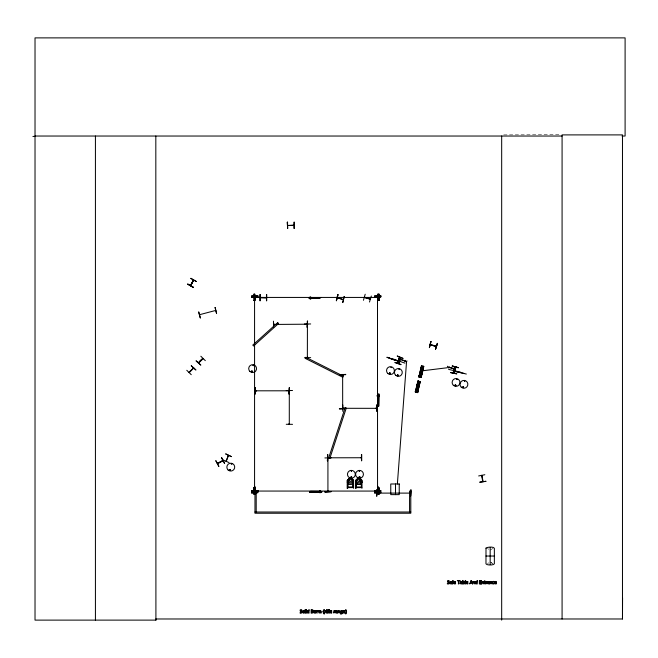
<?xml version="1.0" encoding="UTF-8"?>
<svg xmlns="http://www.w3.org/2000/svg" width="658" height="658" viewBox="0 0 658 658"><rect width="100%" height="100%" fill="white"/><g stroke="black" fill="none" stroke-linecap="round" stroke-linejoin="round"><path stroke-width="0.49" stroke-dasharray="3.29 2.47" d="M490.185 550.047L492.875 548.484M487.455 563.593L488.804 562.812M503.724 134.89L561.052 134.701M487.455 548.484L488.804 549.265M490.185 562.022L492.875 563.593M490.86 562.541L492.2 563.322"/><path stroke-width="0.99" d="M622.024 136.033L625.1 136.033L625.1 37.884L35.022 37.884L35.022 620.116L155.913 620.116L155.831 618.981L622.476 618.981L622.567 597.925M310.469 491.855L310.469 491.304L320.923 491.378L320.923 491.929L309.679 492.135M377.199 396.165L377.199 395.524M377.281 396.206L377.289 395.474M377.725 396.19L377.725 395.499M378.021 396.157L378.021 395.54M378.975 396.108L378.975 395.417M379.411 396.132L379.411 395.4M379.493 396.083L379.501 395.442M481.672 475.956L481.845 475.339M482.676 481.006L482.775 481.483M483.038 481.385L481.903 475.463M254.539 489.865C255.682 490.325 253.988 481.154 254.572 490.687M254.86 489.856L254.794 490.679M377.552 490.687L377.766 486.311L377.528 490.152M377.84 489.856L377.774 490.679M193.427 279.987L190.738 285.712L193.625 280.086M254.539 487.134L254.827 487.126M377.519 487.134L377.799 487.126M254.506 297.449L254.572 297.038M377.552 297.038L377.56 299.242L377.774 297.029M254.539 297.449L255.386 297.498M254.514 298.831L254.556 298.971M397.374 483.984L406.537 361.933M230.481 470.075C229.667 468.48 229.782 471.539 230.473 469.886M231.863 464.03L231.188 463.964L231.871 463.939M251.348 371.49C253.075 369.451 252.022 373.76 251.455 371.202M253.026 365.445C253.988 364.285 253.445 366.72 253.091 365.28M390.161 373.448C388.911 374.789 389.98 371.852 390.054 373.719M397.267 375.331C398.633 373.95 397.498 376.935 397.416 375.06M398.255 375.299C396.338 377.223 398.016 373.012 398.106 375.702M399.414 369.344C398.6 368.061 399.011 370.586 399.373 369.113M455.78 385.415C454.974 383.902 454.875 386.517 455.69 385.498M455.912 385.448C454.67 383.137 454.851 387.546 455.904 385.16M457.08 379.353L456.446 379.205L457.121 379.271M462.664 387.192C464.186 385.308 463.66 388.977 462.73 387.34M462.854 387.077C463.66 388.59 463.75 385.975 462.936 386.994M464.375 381.147C465.477 380.061 464.474 382.43 464.458 380.924M215.701 310.444L199.514 314.713M289.578 391.165L289.536 390.613M289.29 424.27L289.281 423.571L289.504 424.27M307.64 323.983L307.648 324.682L307.426 323.983M307.352 357.088L307.426 357.656M328.202 458.56L328.178 457.943M342.645 374.805L342.654 375.496L342.431 374.805M327.865 490.967L327.857 491.468M350.772 477.239C352.573 475.611 351.388 478.818 350.895 477.527M359.079 477.239C360.206 475.956 359.704 478.522 359.145 477.338M289.536 424.139L289.504 423.637M342.399 374.937L342.686 375.373M217.313 463.429L222.856 460.468M417.92 381.031L415.272 392.086L417.633 392.629L420.232 381.566L417.871 381.023M415.437 392.119L418.027 381.064M418.965 376.976L421.581 365.922M415.593 392.16L418.175 381.097M419.138 377.018L421.737 365.963M415.683 392.176L418.315 381.13M419.269 377.05L421.827 365.98M415.807 392.209L418.422 381.155M419.376 377.075L421.992 366.021L419.541 377.116M415.996 392.25L418.537 381.179M419.697 377.141L420.314 377.289M416.925 392.464L419.516 381.401M423.061 366.259L420.478 377.322L423.217 366.3M417.073 392.497L419.911 381.492M420.651 377.363L423.333 366.325M420.865 377.412L423.456 366.358M417.476 392.587L419.96 381.5M423.62 366.391L421.03 377.453L423.727 366.416M417.493 392.596L420.182 381.558M447.662 366.218L447.3 367.748L420.372 371.038L422.42 371.515M448.666 368.069L449.027 366.539M453.099 372.971L454.563 366.851M453.436 373.045L454.875 366.925M454.045 371.153L464.096 373.44M454.11 370.265L454.793 369.78M455.566 367.09L454.119 373.209L455.64 367.106M454.456 373.283L455.895 367.164M458.272 367.723L452.235 365.947L458.281 367.707M466.358 374.048L454.061 371.087M378.835 394.134L378.556 394.816M337.825 294.611L336.394 300.739L337.801 294.603M336.345 300.731L338.097 294.685M343.131 299.596L337.439 297.589M344.257 296.47L342.769 302.581L344.175 296.445M363.446 300.278L365.198 294.241M369.5 302.022L371.326 296.01M430.842 341.494L429.411 347.621L430.817 341.486M429.361 347.613L431.064 341.551M435.736 346.322L436.353 346.24L430.447 344.504M437.529 343.418L435.448 349.365L437.504 343.41M435.489 349.382L437.208 343.328M190.45 285.482L193.394 280.045M302.071 612.524C297.745 608.584 304.687 610.994 300.591 609.777A1.061 1.061 0 0 0 300.097 610.122C299.661 612.359 304.012 612.121 299.892 612.894L301.265 613.133L302.071 612.524A0.995 0.995 0 0 0 302.112 611.858M449.422 583.391C445.096 579.443 452.038 581.861 447.942 580.644A1.061 1.061 0 0 0 447.448 580.989C447.012 583.227 451.363 582.98 447.243 583.753L448.616 583.991L449.422 583.391A0.995 0.995 0 0 0 449.463 582.725M193.518 368.184C180.144 381.558 202.722 359.054 189.315 371.951M387.052 357.302L394.422 359.975M389.191 358.051L398.987 361.267L398.419 361.036M394.973 362.632L400.911 364.696M397.399 363.117L399.48 357.187L397.424 363.126M399.735 357.269L397.646 363.2L399.817 357.302M398.32 361.332L399.011 361.217M398.386 363.463L400.483 357.541M398.468 363.496L400.558 357.565M405.089 361.842L405.608 360.362M406.405 362.303L406.932 360.823M254.794 299.028L254.794 297.235M375.899 297.186L377.84 297.482L377.495 297.186L377.552 490.276L377.552 486.731M251.578 371.268C251.924 372.954 252.787 370.421 251.677 371.211M229.576 469.705C230.012 472.238 231.443 468.208 229.56 469.861M391.502 367.583L390.893 367.254L391.428 367.633M350.04 478.605L349.373 480.398L350.04 482.092L351.43 481.302L350.73 478.605M358.429 478.605L357.755 480.398L358.429 482.092L359.811 481.302L359.112 478.605M223.218 460.057L228.992 462.558M226.048 461.168L228.433 455.418L226.278 461.242M320.043 297.794L320.726 297.523M342.678 408.454L342.645 374.863L342.654 375.438M193.6 280.176L190.664 285.638M196.298 281.517L190.902 278.276M293.937 225.423L287.628 225.529L293.887 225.447M307.237 324.41L306.661 324.131M327.717 457.516L328.326 457.754M376.935 492.891L377.634 493.105M192.958 368.398L193.296 368.019M198.601 362.714L203.092 358.676M199.144 362.566C196.939 363.504 203.766 356.768 202.754 358.955M389.511 373.201L389.602 373.793M351.084 476.943C350.969 478.646 352.425 476.482 351.199 476.918M274.131 324.123L273.58 324.443L307.228 324.197L306.603 324.419M255.427 390.811L289.035 390.803L288.401 391.033M343.402 408.322L342.966 408.33M343.501 408.305L342.859 408.297L376.376 408.33M327.849 457.804L361.382 457.738M410.608 493.105L377.001 493.105M260.231 297.49L266.408 297.811M266.301 297.77L260.231 297.811M399.357 360.707L398.756 360.494M364.359 297.153L370.405 298.897M430.307 344.496L430.916 344.669M191.264 365.807L195.936 370.026L191.297 365.774M196.142 360.929L200.838 365.124L196.166 360.905M200.838 356.233L205.312 360.65M198.675 362.994L203.092 358.61M191.264 374.698L186.782 370.281M349.332 478.292L347.235 480.381L347.185 488.425L347.687 488.425L347.687 487.611L353.157 487.611L353.609 488.244L353.56 480.34L351.462 478.292L349.332 478.292L348.329 481.936L349.711 483.153L351.092 483.153L352.449 481.936L352.449 480.398L351.43 478.382L349.365 478.382L347.301 480.398M347.235 482.388L349.332 484.477L351.462 484.436L353.56 482.388M361.489 481.245L361.99 481.245L361.99 488.244L361.538 487.611L356.077 487.611L356.077 488.425L355.575 488.425L355.616 480.34L357.713 478.292L359.844 478.292L361.941 480.34L361.941 482.429L359.844 484.477L357.713 484.436L355.616 482.429L357.746 484.387M359.844 484.477L361.941 482.388M342.423 407.837L342.431 408.47M327.931 458.56L327.923 457.927M390.104 373.974C390.836 371.663 388.064 374.131 389.947 373.999M351.216 470.741L351.471 471.375L351.306 470.733M222.881 460.781L217.444 463.684L222.996 460.641M343.188 299.571L337.34 297.926M370.257 299.11L364.359 297.383M436.238 346.486L430.357 344.808M307.64 357.656L307.664 357.039M289.29 390.597L289.29 424.204L289.281 423.637M215.882 460.756L218.843 466.3M224.394 463.339L221.507 457.746M254.86 297.441L255.378 297.153M254.901 490.852L257.459 491.065L254.909 491.074M359.786 477.733L359.358 477.79M257.155 297.457L255.148 297.432M375.907 491.107L375.422 490.86L377.98 491.074M493.294 581.425L492.464 582.141L492.562 583.506A0.962 0.962 0 0 0 493.072 583.934C496.371 584.296 489.93 582.453 494.273 581.598L493.294 581.425A1.365 1.365 0 0 1 493.936 581.458M200.32 317.937L198.675 311.867L200.279 317.946M273.695 324.131L274.197 324.188M255.559 391.058L256.126 390.803L255.427 391.025M375.94 408.018L376.508 408.042M377.067 492.858L377.552 492.867M410.567 493.155L410.041 492.826M478.654 475.948L484.823 474.731M479.846 482.215L486.073 481.294L479.83 482.133M389.618 372.921L390.169 373.045M255.995 391.091L255.493 391.025M260.231 297.457L266.301 297.506M377.503 491.107L377.972 490.852M251.537 490.893L257.829 490.646M251.537 491.082L257.829 490.827M251.545 491.353L257.829 491.098M251.545 492.809L257.829 492.554M374.517 490.893L380.809 490.555L380.809 492.735L374.517 492.99L374.517 490.802M374.517 491.082L380.809 490.827M374.517 491.353L380.809 491.098M374.517 492.809L380.809 492.554M251.537 296.084L257.829 295.96M251.537 296.816L257.829 296.692M251.537 296.955L257.829 296.832M374.517 296.084L380.801 295.96M374.517 296.816L380.801 296.692M374.517 296.955L380.809 296.832M287.291 222.182L287.636 228.466L287.324 222.182M293.97 228.425L294.019 222.141M304.391 323.991L310.675 323.966M273.58 327.445L273.457 321.162M310.675 357.639L304.391 357.763M339.396 374.78L345.68 374.435L339.396 374.821M339.388 374.501L345.68 374.46M340.293 374.731L345.68 374.698M286.255 390.605L292.539 390.49M255.493 390.803L256.036 390.778M288.467 391.025L289.035 391.025M342.818 405.007L342.769 411.299M376.483 405.007L376.845 411.299M339.396 408.577L345.68 408.486L339.396 408.84M339.396 408.815L344.784 408.807M376.878 411.299L376.573 405.007M286.255 424.287L292.539 424.336M361.711 454.481L361.727 460.765M361.3 457.491L360.749 457.738L361.324 457.738M324.887 457.943L331.18 457.82M327.388 460.773L327.692 454.481L327.413 460.773M376.565 489.856L376.639 496.148M324.887 491.699L331.18 491.666M410.608 492.891L410.041 493.179M409.975 493.113L410.477 492.826M32.9 136.436L35.022 136.428M377.906 294.184L379.181 294.175L379.329 300.467L378.046 300.467L377.906 294.184L378.103 300.467M255.139 297.219L257.212 297.21M375.66 297.219L377.733 297.219L377.774 299.028M375.66 297.441L377.741 297.432L255.107 297.432M253.7 300.467L254.975 300.467L254.827 294.184L253.552 294.184L253.807 300.467M254.827 487.817L253.552 487.817L253.7 494.109L254.975 494.109L254.778 487.817M255.139 490.852L257.212 490.852M255.148 491.074L257.22 491.065M375.66 490.86L377.733 490.852M375.66 491.074L377.741 491.074L254.975 491.057L254.975 513.24L410.798 513.24L410.798 491.057L409.572 491.057L409.572 512.014M378.046 494.109L379.329 494.1L379.181 487.817L377.906 487.817L378.103 494.109M35.022 136.033L562.08 136.033M260.099 294.488L260.099 300.78M266.737 294.488L266.712 300.78M350.04 478.654L350.73 478.654M358.429 478.654L359.112 478.654M347.185 481.13L347.687 481.13M353.107 481.245L353.609 481.245M347.687 486.879L348.082 479.731L347.687 486.978L353.107 486.978L352.713 479.715L353.107 486.871M356.077 486.879L356.463 479.731L356.077 486.978L361.489 486.978L361.102 479.715L361.489 486.871M254.975 512.014L410.798 512.014M485.974 556.035L494.355 556.035M309.967 296.947L310.708 296.947M309.992 297.383L310.675 297.383M310.074 298.633L310.765 298.633M310.05 299.069L310.782 299.069M319.624 490.58L320.364 490.588M319.648 491.016L320.331 491.024M319.73 492.266L320.421 492.274M319.706 492.702L320.438 492.71M375.907 297.506L375.422 297.219L377.972 297.219M370.199 299.135L364.261 297.424M303.749 610.55L303.272 610.55A0.995 0.995 0 0 0 302.705 610.871L302.565 612.614L303.749 613.133A0.987 0.987 0 0 0 304.317 612.812L304.317 610.871M287.743 225.455L293.953 225.176M328.284 457.45L327.849 457.771M378.597 405.443L378.005 405.369L378.079 394.915L378.63 394.915L378.835 406.151M452.161 366.243L458.297 367.641M448.888 367.131L453.905 368.677L448.805 367.477M453.962 368.414L455.476 368.768M453.93 368.587L455.443 368.941M454.234 369.648L454.917 369.804M454.176 369.903L454.859 370.059M454.135 370.067L454.818 370.232M454.078 370.322L454.76 370.487M448.616 369.377L460.608 372.189M450.697 372.494L456.833 373.859L450.648 372.724M421.317 367.049L423.357 367.526M421.136 367.797L423.176 368.274M420.873 368.916L422.913 369.401M420.635 369.911L422.683 370.396M419.245 375.85L421.293 376.335M418.833 376.088L421.556 376.73M418.817 376.17L421.539 376.812M417.764 382.183L419.804 382.66M417.591 382.931L419.631 383.408M417.328 384.058L419.368 384.535M417.09 385.053L419.13 385.53M416.827 386.172L418.866 386.649M415.7 390.992L417.74 391.469M415.28 391.222L418.003 391.864M415.264 391.313L417.986 391.946M308.709 297.523L309.392 297.794M321.704 492.135L321.014 491.855M430.209 344.767L436.287 346.519M398.97 358.758L405.41 360.929M398.913 358.931L405.287 361.267M398.888 359.934L399.546 360.165M398.797 360.181L399.455 360.419M398.74 360.345L399.398 360.584M398.649 360.592L399.316 360.831M393.328 359.062L404.941 363.15M386.986 357.286L398.913 361.472M395.063 362.385L400.993 364.474M190.787 278.482L196.323 281.476M187.752 284.182L193.32 287.102M359.786 476.754C360.625 479.238 357.533 476.088 360 476.96M361.941 480.381L359.811 478.341L357.746 478.341L356.71 480.398L356.71 481.936L358.1 483.153L359.474 483.153L360.831 481.936L359.844 478.292M351.43 478.382L353.486 480.398M359.21 471.21L359.836 470.947L359.202 471.12M221.713 457.639L224.674 463.191M215.84 460.773L218.834 466.308M307.36 357.524L307.426 324.049M481.631 475.364L482.75 481.59M379.074 294.175L379.222 300.467M378.218 294.175L378.366 300.467M378.062 294.184L378.21 300.467M379.074 487.817L379.222 494.1M378.218 487.817L378.366 494.109M378.062 487.817L378.21 494.109M254.671 294.184L254.926 300.467M254.514 294.184L254.654 300.467M254.671 487.817L254.819 494.109M254.514 487.817L254.654 494.109M253.659 487.817L253.807 494.109M376.828 489.856L376.87 496.14M361.456 454.481L361.489 460.765M327.61 454.481L327.692 460.773M307.302 321.162L307.294 327.445M294.249 222.133L294.291 228.425M289.166 387.768L289.207 394.06M287.554 222.182L287.595 228.466M377.552 297.243L377.552 299.036M254.58 299.036L254.572 297.243L254.572 490.276L254.572 486.731M377.766 486.714L377.774 490.268M254.794 486.714L254.794 490.268M622.476 618.981L622.476 134.898L562.08 134.898L562.08 618.981M501.676 136.033L501.676 620.116M490.169 547.653L490.169 564.424M395.507 483.984L395.507 494.635M355.682 480.356L355.682 482.413M327.923 457.993L327.923 491.526M266.474 294.488L266.474 300.78M260.058 294.488L260.017 300.78M256.201 491.057L256.201 512.014M155.823 136.033L155.913 620.116M95.426 136.033L95.426 620.116M303.626 610.55A0.995 0.995 0 0 1 304.202 610.879M309.49 297.729L309.482 298.28L319.936 298.354L319.944 297.803L309.49 297.729M323.053 611.479L323.522 613.536L324.386 614.004L323.613 612.82A2.796 2.796 0 0 1 323.432 611.817L323.613 610.797A2.961 2.961 0 0 1 324.04 610.015L324.386 609.621L323.522 610.098L323.053 611.479M346.601 611.817L345.771 614.004C346.026 613.848 346.009 609.769 345.771 609.621L346.601 611.817M464.334 582.7C463.183 585.776 463.051 579.673 464.334 582.7M342.382 612.804L341.954 613.865L340.531 613.922C344.57 612.804 337.817 613.272 341.14 610.55A1.119 1.119 0 0 1 341.963 610.706L342.382 610.599L342.382 612.804M327.602 610.303L327.585 613.091L328.005 613.091L328.005 610.945L328.687 610.599C327.61 610.64 329.452 608.617 327.602 610.303M452.375 581.17L452.367 583.95L452.786 583.95L452.786 581.812L453.469 581.458C452.391 581.508 454.234 579.484 452.375 581.17M464.762 582.667L464.137 583.934L462.673 583.95L462.673 580.479L463.092 580.479C462.146 582.47 465.107 580.529 464.762 582.667M306.99 611.553L307.36 612.968L309.063 613.091L309.063 609.621L308.643 610.698A1.135 1.135 0 0 0 307.812 610.55A0.979 0.979 0 0 0 307.286 610.879L306.99 611.553M313.636 611.57C312.78 614.087 317.444 612.45 314.861 612.779C312.377 612.055 317.946 611.241 314.524 610.55A1.028 1.028 0 0 0 313.932 610.887L313.636 611.57M329.888 611.57C329.033 614.087 333.696 612.45 331.122 612.779C328.63 612.055 334.198 611.241 330.777 610.55A1.028 1.028 0 0 0 330.193 610.887L329.888 611.57M342.843 611.57C341.979 614.087 346.651 612.45 344.068 612.779C341.584 612.055 347.153 611.241 343.731 610.55A1.028 1.028 0 0 0 343.139 610.887L342.843 611.57M453.625 582.437C452.762 584.954 457.433 583.317 454.851 583.646C452.367 582.922 457.935 582.108 454.514 581.417A1.028 1.028 0 0 0 453.921 581.754L453.625 582.437M466.094 582.437C465.239 584.954 469.894 583.317 467.32 583.646C464.836 582.922 470.404 582.108 466.983 581.417A1.028 1.028 0 0 0 466.39 581.754L466.094 582.437M475.216 582.42L475.586 583.835L477.28 583.95L477.28 580.479L476.861 581.565A1.135 1.135 0 0 0 476.038 581.417A0.979 0.979 0 0 0 475.512 581.738L475.216 582.42M494.503 582.437C493.648 584.954 498.312 583.317 495.737 583.646C493.253 582.922 498.822 582.108 495.392 581.417A1.028 1.028 0 0 0 494.808 581.754L494.503 582.437M312.92 612.088L311.571 612.713L311.571 611.488L312.92 612.088M417.526 385.744C418.151 387.504 418.866 384.445 417.526 385.744M421.071 370.61C421.704 372.37 422.42 369.311 421.071 370.61M313.381 612.072L312.838 612.943L311.127 613.091L311.127 609.769C313.899 609.102 312.542 611.085 313.381 612.072M302.869 611.422C303.182 615.279 305.246 609.423 302.869 611.422M307.451 611.447C307.747 615.156 309.548 609.382 307.451 611.447M475.668 582.314C475.973 586.023 477.774 580.249 475.668 582.314M335.374 612.129L335.35 612.368A0.855 0.855 0 0 0 335.473 612.82L337.332 613.091L337.176 610.838L335.547 610.649L336.912 611.447L335.374 612.129M449.776 582.988L449.751 583.235A0.855 0.855 0 0 0 449.883 583.687L451.733 583.95L451.577 581.705L449.949 581.516L451.314 582.314L449.776 582.988M460.131 582.988L460.106 583.235A0.855 0.855 0 0 0 460.23 583.687L462.089 583.95L461.932 581.705L460.304 581.516L461.669 582.314L460.131 582.988M487.455 582.988L487.43 583.235A0.855 0.855 0 0 0 487.562 583.687L489.412 583.95L489.264 581.705L487.636 581.516L488.993 582.314L487.455 582.988M340.77 611.422C341.107 614.95 342.851 609.44 340.77 611.422M485.999 548.106L485.974 563.807C486.484 565.403 493.845 565.403 494.355 563.807L494.355 548.262C493.475 546.436 487.249 546.979 485.999 548.106M335.81 612.17L336.444 612.754L336.912 611.784L335.81 612.17M450.212 583.037L450.845 583.613L451.314 582.651L450.212 583.037M460.559 583.037L461.2 583.613L461.669 582.651L460.559 583.037M487.891 583.037L488.524 583.613L488.993 582.651L487.891 583.037M312.764 610.583L311.571 611.117L311.571 610.147L312.764 610.583M314.105 611.29C315.684 612.812 315.396 609.859 314.105 611.29M330.357 611.29C331.936 612.812 331.648 609.859 330.357 611.29M343.311 611.29C344.891 612.812 344.603 609.859 343.311 611.29M454.094 582.149C455.673 583.679 455.385 580.726 454.094 582.149M466.563 582.149C468.142 583.679 467.854 580.726 466.563 582.149M494.972 582.149C496.551 583.679 496.264 580.726 494.972 582.149M421.424 365.889L418.825 376.944L421.186 377.495L423.777 366.432L421.416 365.889M470.495 583.029L469.754 583.95L470.873 580.636L471.416 580.636L472.534 583.95L471.77 583.029L470.495 583.029M345.129 407.664L328.646 458.083L329.814 458.47L346.289 408.042L345.129 407.664M471.136 581.08L470.618 582.651L471.646 582.651L471.136 581.08M397.292 356.044L403.107 358.462L397.284 356.068M400.771 357.639L398.682 363.57L400.804 357.648M225.768 453.93L231.443 456.652L225.76 453.954M305.904 357.327L305.353 358.421L342.81 377.256L343.353 376.162L305.904 357.327M187.793 284.108L193.181 287.373L187.793 284.108M319.78 610.772L317.839 610.599L317.839 613.091L318.834 610.928L319.673 613.091C318.53 610.443 321.869 610.32 320.668 613.091L321.088 613.091L321.03 611.027L319.78 610.772M277.709 322.626L252.795 345.08L253.618 345.985L278.523 323.53L277.709 322.626M316.761 611.192L316.194 613.091L316.194 610.599L317.51 610.608L316.761 611.192M325.422 611.192L324.855 613.091L324.855 610.599L326.171 610.608L325.422 611.192M334.445 611.192L333.877 613.091L333.877 610.599L335.193 610.608L334.445 611.192M486.533 582.059L485.958 583.95L485.958 581.458L487.274 581.475L486.533 582.059M338.525 610.723L337.916 610.599L337.916 613.091L338.335 611.224L338.985 610.928L339.882 613.091L339.758 610.904L338.525 610.723M473.423 581.59L472.814 581.458L472.814 583.95L473.234 582.091L473.883 581.795L474.772 583.95L474.657 581.771L473.423 581.59M482.487 581.59L481.878 581.458L481.878 583.95L482.298 582.091L482.947 581.795L483.844 583.95L483.72 581.771L482.487 581.59M490.605 581.59L490.004 581.458L490.004 583.95L490.424 582.091L491.065 581.795L491.962 583.95L491.847 581.771L490.605 581.59M485.62 583.556L484.93 583.481L484.872 581.812L485.645 581.458L484.452 580.743C483.943 581.368 484.354 585.085 485.62 583.556M215.1 307.459L216.581 313.578L215.1 307.459M257.829 490.555L251.537 490.802L251.545 492.99L257.829 492.735L257.829 490.555M257.829 295.87L251.537 295.993L251.537 297.095L257.829 296.923L257.829 295.87M380.801 295.87L374.517 295.993L374.517 297.095L380.809 296.923L380.801 295.87M307.566 321.153L307.253 327.445L307.533 321.153M255.411 387.776L255.098 394.06L255.411 387.776M289.43 387.768L289.117 394.06L289.43 387.768M410.937 489.848L410.625 496.14L410.905 489.848M331.18 491.575L324.887 491.962L331.18 491.575M320.865 297.523L308.569 297.794L320.865 297.523M378.835 393.994L378.556 406.29L378.835 393.994M399.233 483.984L390.762 483.984L390.762 494.635L399.233 494.635L399.233 483.984M321.844 491.855L309.548 492.135L321.844 491.855M465.625 580.479L465.206 580.479L465.206 583.95L465.625 583.95L465.625 580.479M459.975 580.636L457.302 580.636L458.42 581.022L458.42 583.95L458.856 583.95L458.856 581.022L459.975 580.636M481.426 580.636L479.353 580.636L479.353 583.95L481.426 583.95L479.789 583.564L479.789 582.33L481.319 582.33L479.789 581.935L479.789 581.022L481.426 580.636M305.485 609.621L305.065 609.621L305.065 613.091L305.485 613.091L305.485 609.621M329.428 609.621L329.008 609.621L329.008 613.091L329.428 613.091L329.428 609.621M306.554 609.744L306.077 610.18L306.554 609.744M326.952 609.744L326.475 610.18L326.952 609.744M306.521 610.599L306.102 610.599L306.102 613.091L306.521 613.091L306.521 610.599M326.927 610.599L326.508 610.599L326.508 613.091L326.927 613.091L326.927 610.599M249.941 371.466A3.923 3.923 0 0 0 256.439 369.508A3.923 3.923 0 0 0 251.488 364.853A3.923 3.923 0 0 0 249.941 371.466M228.096 469.993A3.932 3.932 0 0 0 234.61 468.027A3.932 3.932 0 0 0 229.65 463.364A3.932 3.932 0 0 0 228.096 469.993M395.688 375.299A3.907 3.907 0 0 0 402.17 373.349A3.907 3.907 0 0 0 397.235 368.71A3.907 3.907 0 0 0 395.688 375.299M387.768 373.456A3.923 3.923 0 0 0 394.274 371.49A3.923 3.923 0 0 0 389.322 366.843A3.923 3.923 0 0 0 387.768 373.456M461.258 387.167A3.915 3.915 0 0 0 467.756 385.21A3.915 3.915 0 0 0 462.813 380.563A3.915 3.915 0 0 0 461.258 387.167M453.354 385.308A3.915 3.915 0 0 0 459.843 383.351A3.915 3.915 0 0 0 454.9 378.712A3.915 3.915 0 0 0 453.354 385.308M357.549 477.7A3.923 3.923 0 0 0 363.43 474.303A3.923 3.923 0 0 0 357.549 470.906A3.923 3.923 0 0 0 357.549 477.7M349.423 477.708A3.932 3.932 0 0 0 355.312 474.303A3.932 3.932 0 0 0 349.423 470.898A3.932 3.932 0 0 0 349.423 477.708"/></g></svg>
